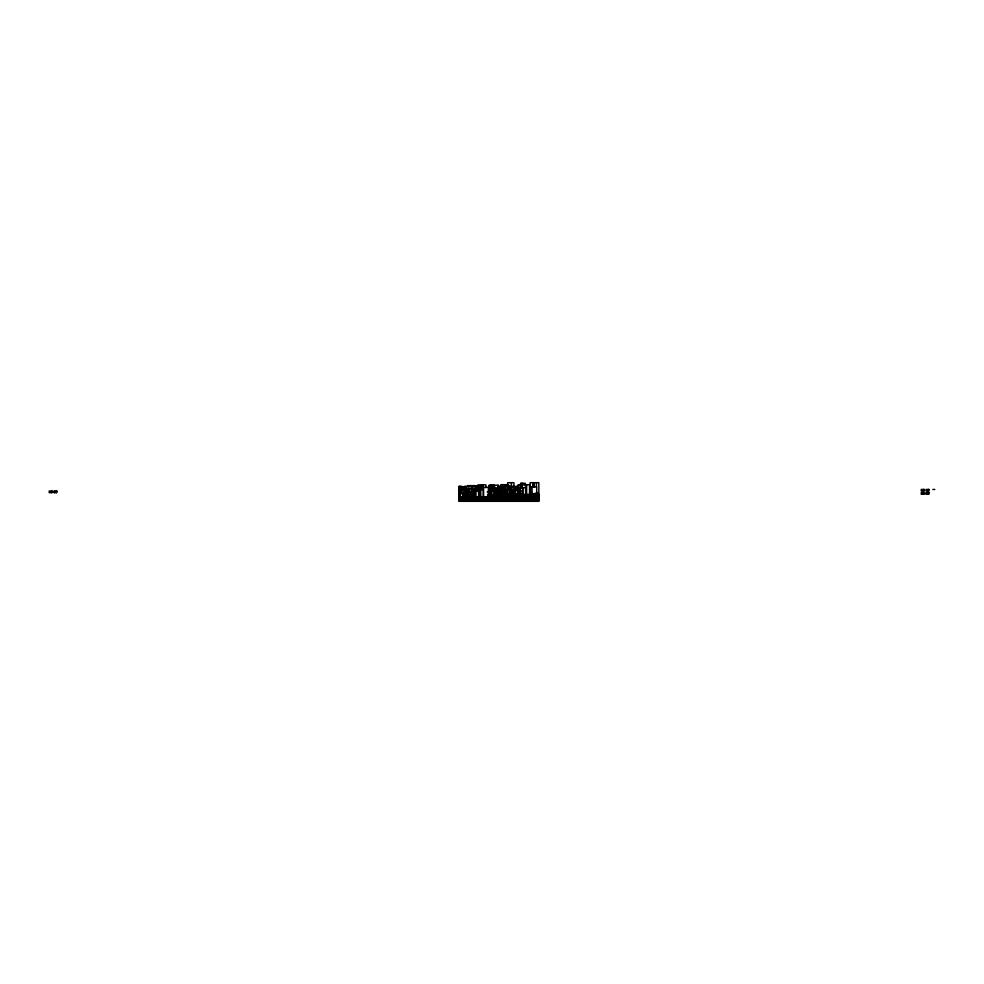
<?xml version="1.0" encoding="UTF-8"?>
<svg xmlns="http://www.w3.org/2000/svg" width="984" height="984" viewBox="0 0 984 984"><rect width="100%" height="100%" fill="white"/><g stroke="black" fill="none" stroke-linecap="round" stroke-linejoin="round"><path stroke-width="1.48" d="M477.843 484.878L485.899 484.878L485.899 487.72M530.179 484.718L518.113 484.718L517.978 494.927M467.646 485.641L475.198 485.641M464.817 486.281L471.287 486.281L471.287 490.081M518.113 486.477L508.617 486.44L508.617 489.171M459.085 486.637L465.248 486.637M508.322 486.563L513.316 486.563M471.385 487.031L478.212 487.031M462.849 487.351L465.395 487.351M461.102 487.474L467.043 487.474M459.085 487.953L464.805 487.953M519.38 488.15L513.537 488.15L513.513 493.341M459.085 488.187L461.877 488.187M459.688 488.716L475.948 488.79M464.559 488.95L469.147 488.95L469.147 491.348M495.518 489.343L496.28 489.343M459.085 489.552L461.434 489.552L461.434 493.882M477.572 489.712L483.242 489.712L483.242 496.92M478.347 490.229L472.382 490.229L472.382 494.005M515.456 490.942L511.311 490.549L512.295 490.942M511.311 490.647L514.078 490.647M459.085 490.942L460.414 490.942M488.913 491.041L502.43 491.041L502.43 489.454M520.044 490.868L522.024 490.868L522.024 494.927M497.719 491.237L499.823 491.139M459.085 491.348L460.414 491.348M466.613 491.348L470.561 491.348M497.277 491.447L499.011 491.139M510.106 491.348L515.616 491.447M498.457 491.496L496.748 492M459.085 491.742L460.414 491.742M473.009 491.816L474.608 491.816M487.154 491.865L489.823 491.865L489.761 496.92M494.866 491.84L499.048 491.84L494.866 491.938M504.054 491.742L503.058 491.742L503.058 493.734M510.204 491.742L514.054 491.742M459.085 492.135L460.561 492.135M468.802 492.135L472.787 492.135M513.894 492.234L514.939 492.935M496.084 492.295L495.013 492.295L496.613 491.742M459.085 492.541L460.561 492.541M488.913 492.64L491.779 492.64M494.891 492.541L502.369 492.64M510.29 492.541L515.099 492.935M529.872 492.541L531.717 492.541M536.305 492.541L537.252 492.541L537.424 494.534M494.964 492.738L502.369 492.738L502.369 491.041M459.085 492.935L460.524 492.935M466.453 492.935L467.449 492.935M471.201 492.935L474.768 492.935M494.891 492.935L497.646 492.935M505.628 492.935L499.564 493.267M515.456 492.935L511.397 492.935L511.397 494.927M529.872 492.935L531.717 492.935M536.305 492.935L537.621 492.935L537.67 493.734M459.085 493.132L463.931 493.132L463.931 496.92M469.553 493.291L474.878 493.291M500.881 493.156L499.306 493.378M459.085 493.341L460.414 493.341M473.033 493.341L464.165 493.341L464.214 496.92M494.878 493.341L497.646 493.341M498.802 493.611L504.669 493.341M510.204 493.341L512.418 493.341M512.91 493.341L515.432 493.341M529.872 493.341L531.176 493.734M536.44 493.341L538.002 493.734M459.085 493.734L460.414 493.734M464.214 493.894L465.592 493.894M488.95 493.734L491.852 493.734M494.743 493.734L497.646 493.734M497.916 493.894L500.413 493.833M505.161 493.734L501.483 493.734L501.483 495.727M513.488 493.734L516.022 493.734L516.022 494.927M529.613 493.734L531.631 494.128M536.44 493.734L538.383 494.128M499.109 493.956L497.154 494.288M494.3 494.239L500.425 494.128M514.435 494.128L515.887 494.128M529.54 494.128L538.838 494.128M459.085 494.534L460.266 494.534M463.341 494.534L465.703 494.534L465.703 496.92M488.95 494.534L491.902 494.337L488.937 494.239L488.937 489.454L511.864 489.454L511.864 491.041M492.824 494.534L500.684 494.534M538.838 494.534L508.556 494.534L508.74 496.92M488.95 494.731L491.852 494.731M494.743 494.731L500.118 494.632M525.161 494.632L538.838 494.632M460.414 494.927L459.085 494.927L459.134 489.712L465.211 489.712L465.211 493.624M463.12 494.927L468.126 494.927M487.449 494.927L493.242 494.927L493.242 496.92M494.743 494.927L500.831 494.927M501.631 494.927L502.307 494.927M538.838 494.927L507.326 495.333M497.018 495.026L499.564 495.026M510.45 495.026L538.838 495.026M459.085 495.333L460.414 495.333M464.94 495.333L463.181 495.333L463.12 489.712M488.95 495.333L492.123 495.333M494.743 495.333L538.838 495.333M496.883 495.432L501.84 495.432L501.778 496.526M505.419 495.432L529.38 495.432M459.085 495.727L460.414 495.727M508.74 495.727L496.858 495.727L496.858 494.927M538.838 495.727L517.83 496.133M496.883 495.825L509.491 495.825M459.085 496.133L460.414 496.133M496.858 496.133L509.491 496.133L497.781 496.231L497.904 496.92M514.103 496.133L538.838 496.133M458.901 496.526L460.414 496.526M538.838 496.526L491.692 496.92M459.085 496.625L460.094 496.625M492.123 496.625L509.245 496.625M458.901 496.92L480.02 496.92M480.684 496.92L538.838 496.92M459.085 497.018L460.094 497.018M472.591 497.018L474.805 497.018M478.777 497.018L495.149 497.018M459.085 497.326L538.838 497.326M459.085 497.719L538.838 497.719M459.085 498.125L538.838 498.125M459.085 498.519L538.838 498.519M459.085 498.913L538.838 498.913M459.085 499.318L538.838 499.318M459.085 499.712L538.838 499.712M459.085 500.118L538.838 500.118M459.085 500.512L538.838 500.512M459.085 500.918L538.838 500.918M934.8 489.454L932.869 489.454M928.379 489.454L928.379 491.041M928.379 492.64L928.379 494.239M926.51 492.64L926.51 494.239M923.619 489.454L923.619 491.041M923.619 492.64L923.619 494.239M921.762 492.64L921.762 494.239M536.969 494.128L536.969 494.927M536.698 494.128L536.698 486.957L530.524 486.957L530.524 494.128M536.44 482.689L536.44 486.982M535.911 495.333L535.825 493.734L532.959 493.734L532.898 495.333M534.398 493.341L534.398 494.128M534.238 482.689L534.238 486.982M534.201 494.128L534.201 494.927M533.525 482.689L533.525 486.982M532.885 482.689L532.885 486.982M532.049 486.957L532.049 494.128M531.385 493.734L531.385 495.333M530.13 494.534L530.118 482.689L538.838 482.689L538.838 501.311L459.085 501.311L459.085 486.194L461.09 486.194L461.09 488.974M529.54 484.718L529.54 494.534M529.38 494.927L529.281 495.727M526.858 495.026L526.858 495.727M526.637 484.718L526.637 494.534M525.591 494.927L525.591 487.757L519.601 487.757L519.601 492.062M525.345 495.026L525.345 495.727M525.321 486.194L525.321 483.292L520.622 483.292L520.622 486.194M525.161 494.534L525.161 495.333M523.832 494.534L523.832 495.727M523.23 487.757L523.094 496.526M522.418 483.292L522.418 486.194M522.319 494.534L522.319 495.333M522.209 484.718L522.209 488.925M521.569 494.534L521.569 496.526M521.176 483.292L521.176 486.194M520.868 494.534L520.868 496.526M520.13 484.718L520.13 488.925M520.142 490.868L520.142 494.927M519.859 494.927L519.859 489.663L514.165 489.663L514.103 496.526M518.224 488.15L518.224 490.549M517.621 486.477L517.621 489.183M517.695 489.663L517.695 494.927M516.784 488.15L516.784 490.549M516.293 486.44L516.293 489.171M515.456 489.663L515.456 494.927M514.841 492.234L514.78 495.333M514.583 490.942L514.644 492.935M514.447 491.348L514.447 493.341M514.411 493.734L514.411 494.927M513.919 486.686L513.919 482.689L507.707 482.689L507.707 485.358M513.894 491.348L514.054 493.734M513.673 491.742L513.673 493.734M513.267 490.647L513.23 490.942M513.156 492.935L513.156 494.927M512.91 491.742L512.996 493.734M511.705 486.44L511.754 491.348M511.754 494.534L511.754 495.333M511.557 491.742L511.532 493.734M511.36 482.689L511.36 486.686M511.102 494.927L511.065 490.192L504.214 490.192L504.214 493.747M510.733 489.454L510.733 487.855L495.555 487.855L495.555 489.552M510.462 492.541L510.45 495.333M510.29 491.742L510.29 493.734M509.663 494.534L509.663 496.526M509.368 494.534L509.368 496.526M509.011 487.855L509.011 486.256L499.122 486.256L499.122 487.855M508.482 486.256L508.482 484.669L500.844 484.669L500.844 486.256M508.039 495.333L508.039 493.341L505.173 493.341L505.419 496.133M507.916 490.192L507.916 494.927M507.227 495.727L507.227 496.92M506.698 484.669L506.698 486.256M506.489 490.192L506.489 493.747M506.219 495.825L506.219 496.92M505.825 493.341L505.825 495.333M505.714 495.727L505.714 496.92M505.555 490.192L505.555 493.747M505.087 492.935L505.161 495.727M504.866 486.256L504.866 487.855M504.841 493.734L504.841 495.727M504.202 495.333L504.202 496.92M503.82 496.231L503.82 496.92M503.316 493.734L503.316 495.727M503.021 487.855L503.021 489.454M503.07 496.231L503.07 496.92M502.689 495.333L502.689 496.92M501.778 486.256L501.778 487.855M501.668 486.256L501.668 487.855M501.643 492.689L501.705 495.727M501.188 495.432L501.188 496.92M501.139 492.923L500.979 495.333M500.881 495.825L500.881 496.526M500.684 496.231L500.684 496.92M500.352 487.855L500.352 489.454M500.352 494.927L500.327 492.812M500.118 493.378L498.679 493.55M500.118 494.128L500.118 494.927M499.675 494.239L499.675 496.92M499.232 489.454L499.122 491.201M499.232 493.771L499.183 494.534M498.753 487.855L498.753 489.454M498.716 495.628L498.716 496.526M498.642 491.041L498.642 492.738M498.593 496.071L498.593 496.92M498.371 488.925L498.371 485.247L494.103 485.247L494.103 490.143M498.47 495.432L498.396 496.92M498.162 491.041L498.162 492.738M498.212 494.239L498.248 496.92M498.064 485.247L498.064 488.925M498.039 493.833L497.781 496.526M497.695 489.454L497.719 491.348M497.596 494.534L497.461 496.526M497.191 494.632L497.092 495.628M496.649 494.731L496.686 495.727M496.059 489.454L496.084 494.337M496.022 491.041L496.022 492.64M495.973 494.534L495.973 496.526M495.444 494.534L495.456 496.92M495.21 496.071L495.259 491.582L491.151 491.582L491.151 495.284M495.149 494.731L495.149 495.727M495.149 496.625L495.149 497.326M494.583 485.247L494.583 490.143M494.116 491.582L494.116 495.284M493.611 490.143L493.611 485.161L489.921 485.161L489.921 490.143M493.636 496.625L493.636 497.326M493.414 485.161L493.414 490.143M493.144 494.534L493.144 496.526M492.123 496.526L492.123 497.326M491.151 485.161L491.151 490.143M490.573 485.161L490.573 490.143M490.573 494.927L490.586 495.727M490.438 485.161L490.438 490.143M489.171 490.143L489.171 485.161L488.777 490.143M489.233 491.865L489.233 495.358M488.814 494.927L488.814 496.92M488.372 496.92L488.372 487.351L477.314 487.351L477.314 491.459M483.599 487.351L483.599 496.92M483.23 484.878L483.23 487.72M482.48 488.15L482.48 485.764L476.059 485.764L476.059 488.15M482.099 485.764L482.099 488.15M481.508 484.878L481.656 488.15M481.102 485.764L481.102 488.15M480.819 485.764L480.819 488.15M480.684 489.712L480.856 497.326M480.044 487.351L480.044 490.094M479.86 485.764L479.86 488.15M480.02 497.326L479.848 490.942L473.968 490.942L473.968 496.92M479.712 487.351L479.712 490.094M479.454 487.351L479.454 490.094M478.581 490.942L478.581 496.92M477.757 487.351L477.757 490.094M477.535 487.031L477.474 490.561M475.961 490.942L475.961 496.92M475.789 487.031L475.789 490.561M474.62 490.942L474.62 496.92M473.661 490.229L473.661 494.005M473.624 496.92L473.624 494.534L468.581 494.534L468.581 496.92M473.365 494.534L473.279 497.326M472.775 493.291L472.775 495.715M472.492 492.935L472.615 495.715M471.656 485.641L471.754 489.614M471.693 493.291L471.693 495.715M471.557 493.291L471.557 495.715M471.151 493.341L471.151 495.727M470.659 493.341L470.659 495.727M469.848 493.341L469.848 495.727M469.073 493.341L469.073 495.727M468.864 486.281L468.864 490.081M468.827 493.341L468.827 495.727M468.716 491.348L468.716 493.734M468.544 493.341L468.544 495.727M467.966 488.95L467.966 491.348M468.138 493.341L468.126 496.92M467.781 488.716L467.781 493.082M467.781 493.341L467.88 496.92M467.535 488.95L467.535 491.348M467.695 494.927L467.695 496.92M467.449 491.348L467.449 493.734M467.142 488.95L467.154 493.734M465.284 488.716L465.284 493.082M465.1 494.534L465.1 496.92M464.743 494.534L464.743 496.92M463.735 494.534L463.735 496.92M463.526 494.927L463.526 496.92M463.427 493.132L463.427 496.92M459.934 487.953L459.934 492.135M459.897 492.935L459.885 496.92M459.737 488.187L459.663 496.92M459.393 493.734L459.393 495.727M56.334 491.041L56.334 492.64M54.464 491.041L54.464 492.64M51.574 491.041L51.574 492.64M924.136 489.454L921.245 489.454L921.245 491.041L924.136 491.041L924.136 489.454M928.896 489.454L926.005 489.454L926.005 491.041L928.896 491.041L928.896 489.454M52.09 491.041L49.2 491.041L49.2 492.64L52.09 492.64L52.09 491.041M56.851 491.041L53.96 491.041L53.96 492.64L56.851 492.64L56.851 491.041M924.136 492.64L921.245 492.64L921.245 494.239L924.136 494.239L924.136 492.64M928.896 492.64L926.005 492.64L926.005 494.239L928.896 494.239L928.896 492.64M529.859 494.534L529.859 484.718L529.786 494.534M500.216 496.92L500.216 496.133L500.118 496.92M492.959 490.143L492.959 485.161L492.886 490.143"/></g></svg>
